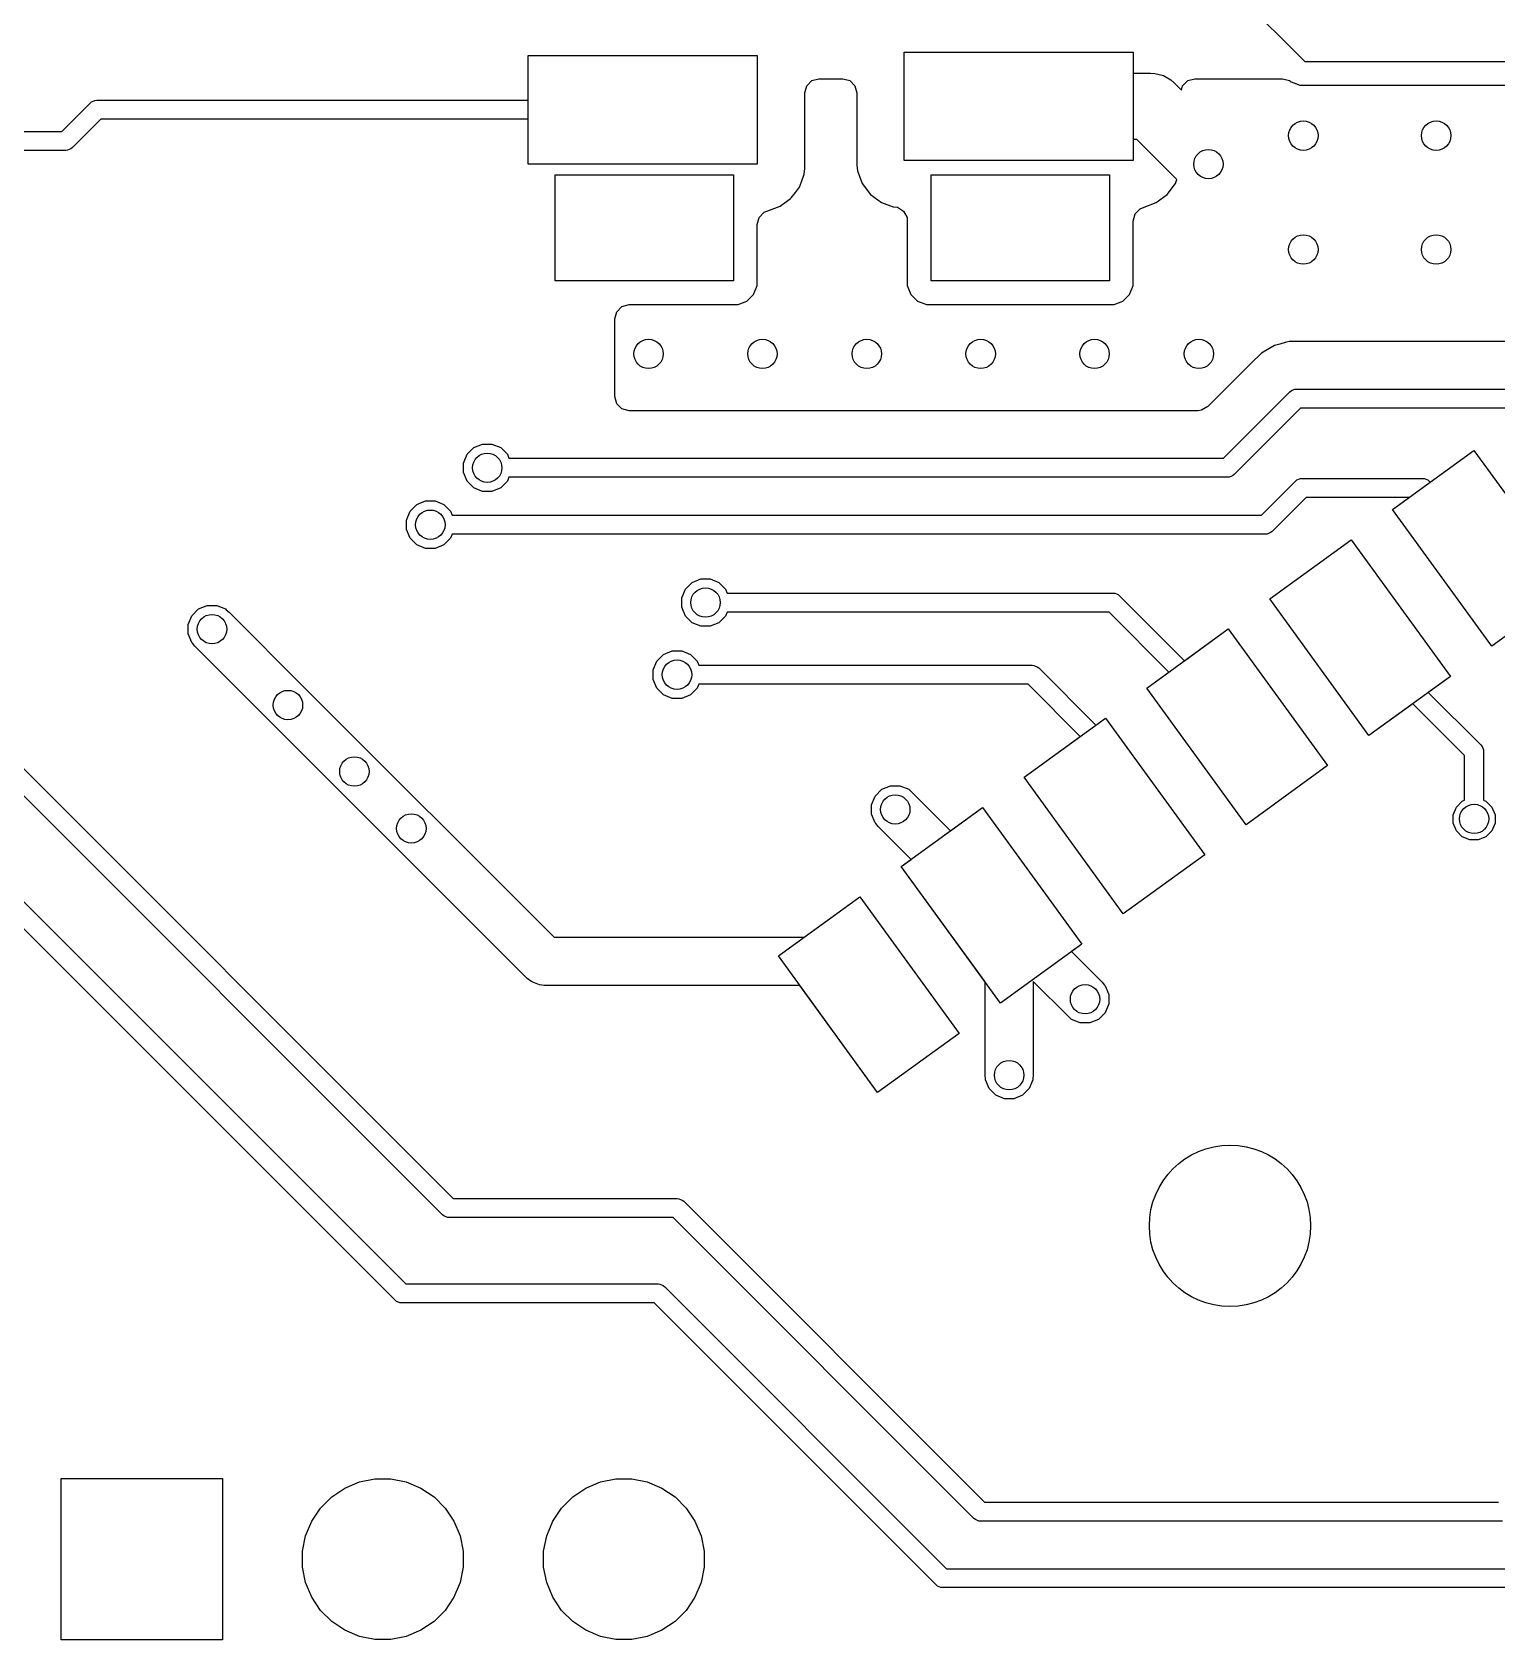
# Model space of a CAD drawing. Extents: x 0 to 3.78, y -0.8 to 2.03.
# Drawn here: x 2.327 to 2.935, y 0.411 to 1.078 of the extents above; entities that cross this region are included whole.
import ezdxf

# ---------------------------------------------------------------- set-up
doc = ezdxf.new("R2010")
doc.units = 0
doc.header["$MEASUREMENT"] = 0
doc.layers.add('BLACK', color=7, linetype='CONTINUOUS')

msp = doc.modelspace()

# ---------------------------------------------------------------- linework, layer by layer
at = {"layer": 'BLACK', "linetype": 'CONTINUOUS'}
for p, q in [((2.82491, 1.09617), (2.85491, 1.06617)), ((2.5328, 1.02365), (2.5328, 1.06865)), ((2.5328, 1.06865), (2.6278, 1.06865)), ((2.5328, 1.05009), (2.5328, 1.06865)), ((2.5328, 1.06865), (2.6278, 1.06865)), ((2.6278, 1.06865), (2.6278, 1.02365)), ((2.6278, 1.06865), (2.6278, 1.02365)), ((2.6888, 1.0251), (2.6888, 1.0701)), ((2.6888, 1.0701), (2.7838, 1.0701)), ((2.6888, 1.0251), (2.6888, 1.0701)), ((2.6888, 1.0701), (2.7838, 1.0701)), ((2.7838, 1.0701), (2.7838, 1.0251)), ((2.7838, 1.0701), (2.7838, 1.06138)), ((2.7838, 1.06138), (2.79098, 1.06138)), ((2.79098, 1.06138), (2.79278, 1.06126)), ((2.79278, 1.06126), (2.79626, 1.06033)), ((2.85491, 1.06617), (3.52491, 1.06617)), ((2.64751, 1.05319), (2.64829, 1.05612)), ((2.64829, 1.05612), (2.65044, 1.05827)), ((2.65044, 1.05827), (2.65337, 1.05906)), ((2.65337, 1.05906), (2.66325, 1.05906)), ((2.66325, 1.05906), (2.66618, 1.05827)), ((2.66618, 1.05827), (2.66833, 1.05612)), ((2.66833, 1.05612), (2.66911, 1.05319)), ((2.79626, 1.06033), (2.79937, 1.05853)), ((2.79937, 1.05853), (2.80073, 1.05734)), ((2.80073, 1.05734), (2.80378, 1.05429)), ((2.80378, 1.05429), (2.80427, 1.05612)), ((2.80427, 1.05612), (2.80642, 1.05827)), ((2.80642, 1.05827), (2.80935, 1.05906)), ((2.80935, 1.05906), (2.84568, 1.05906)), ((2.84568, 1.05906), (2.84861, 1.05827)), ((2.84861, 1.05827), (2.84894, 1.05807)), ((2.84894, 1.05807), (2.84932, 1.05781)), ((2.84932, 1.05781), (2.84932, 1.05781)), ((2.84932, 1.05781), (2.84932, 1.05781)), ((2.84932, 1.05781), (2.85038, 1.05737)), ((2.85038, 1.05737), (2.85038, 1.05737)), ((2.85038, 1.05737), (2.85294, 1.05631)), ((2.85294, 1.05631), (2.85755, 1.05631)), ((2.85755, 1.05631), (2.85755, 1.05631)), ((2.85755, 1.05631), (3.03938, 1.05631)), ((2.33922, 1.03717), (2.351, 1.04894)), ((2.351, 1.04894), (2.35159, 1.04943)), ((2.35159, 1.04943), (2.35201, 1.0496)), ((2.35201, 1.0496), (2.35301, 1.05002)), ((2.35301, 1.05002), (2.35378, 1.05009)), ((2.35378, 1.05009), (2.5328, 1.05009)), ((2.64751, 1.02177), (2.64751, 1.05319)), ((2.66911, 1.05319), (2.66911, 1.02322)), ((2.35541, 1.04222), (2.34364, 1.03044)), ((2.5328, 1.04222), (2.35541, 1.04222)), ((2.5328, 1.02365), (2.5328, 1.04222)), ((1.31669, 1.03717), (2.33922, 1.03717)), ((2.78528, 1.03382), (2.7838, 1.03382)), ((2.7838, 1.03382), (2.7838, 1.0251)), ((2.80187, 1.01722), (2.78528, 1.03382)), ((2.34085, 1.02929), (1.31832, 1.02929)), ((2.34162, 1.02937), (2.34085, 1.02929)), ((2.34304, 1.02995), (2.34162, 1.02937)), ((2.34364, 1.03044), (2.34304, 1.02995)), ((2.6278, 1.02365), (2.5328, 1.02365)), ((2.6278, 1.02365), (2.5328, 1.02365)), ((2.64726, 1.01942), (2.64751, 1.02177)), ((2.66911, 1.02322), (2.66911, 1.02321)), ((2.66911, 1.02321), (2.66937, 1.02087)), ((2.66937, 1.02087), (2.67134, 1.01557)), ((2.7838, 1.0251), (2.6888, 1.0251)), ((2.7838, 1.0251), (2.6888, 1.0251)), ((2.54391, 1.01917), (2.61791, 1.01917)), ((2.54391, 0.97517), (2.54391, 1.01917)), ((2.61791, 1.01917), (2.61791, 0.97517)), ((2.64358, 1.01185), (2.64528, 1.01411)), ((2.64528, 1.01411), (2.64608, 1.01626)), ((2.64528, 1.01411), (2.64528, 1.01411)), ((2.64608, 1.01626), (2.64726, 1.01942)), ((2.67134, 1.01557), (2.67134, 1.01557)), ((2.67134, 1.01557), (2.67474, 1.01104)), ((2.69991, 1.01917), (2.77391, 1.01917)), ((2.69991, 0.97517), (2.69991, 1.01917)), ((2.77391, 1.01917), (2.77391, 0.97517)), ((2.79786, 1.01104), (2.80125, 1.01557)), ((2.80125, 1.01557), (2.80187, 1.01722)), ((2.80125, 1.01557), (2.80125, 1.01557)), ((2.63734, 1.00618), (2.64152, 1.00931)), ((2.64152, 1.00931), (2.64188, 1.00958)), ((2.64188, 1.00958), (2.64358, 1.01185)), ((2.67474, 1.01104), (2.67474, 1.01104)), ((2.67474, 1.01104), (2.67927, 1.00764)), ((2.67927, 1.00764), (2.67927, 1.00764)), ((2.67927, 1.00764), (2.68414, 1.00583)), ((2.78758, 1.0055), (2.79333, 1.00764)), ((2.79333, 1.00764), (2.79786, 1.01104)), ((2.79333, 1.00764), (2.79333, 1.00764)), ((2.79786, 1.01104), (2.79786, 1.01104)), ((2.09334, 1.00278), (2.50163, 0.59449)), ((2.62777, 0.99855), (2.62855, 1.00149)), ((2.62855, 1.00149), (2.6307, 1.00363)), ((2.6307, 1.00363), (2.63171, 1.00403)), ((2.63169, 1.00407), (2.63734, 1.00618)), ((2.63171, 1.00403), (2.63169, 1.00407)), ((2.63734, 1.00618), (2.63734, 1.00618)), ((2.68414, 1.00583), (2.68596, 1.00574)), ((2.68596, 1.00574), (2.68852, 1.0041)), ((2.68852, 1.0041), (2.68991, 1.0014)), ((2.68991, 1.0014), (2.69004, 1.00015)), ((2.78377, 1), (2.78455, 1.00294)), ((2.78455, 1.00294), (2.7867, 1.00508)), ((2.7867, 1.00508), (2.78758, 1.0055)), ((2.49722, 0.58777), (2.08892, 0.99606)), ((2.62777, 0.97321), (2.62777, 0.99855)), ((2.69004, 1.00015), (2.69004, 0.97321)), ((2.78377, 0.97321), (2.78377, 1)), ((2.61791, 0.97517), (2.54391, 0.97517)), ((2.77391, 0.97517), (2.69991, 0.97517)), ((2.06971, 0.97129), (2.48195, 0.55906)), ((2.62349, 0.96681), (2.62627, 0.96959)), ((2.62627, 0.96959), (2.62777, 0.97321)), ((2.69004, 0.97321), (2.69154, 0.96959)), ((2.69154, 0.96959), (2.69154, 0.96959)), ((2.69154, 0.96959), (2.69154, 0.96959)), ((2.69154, 0.96959), (2.69432, 0.96681)), ((2.77949, 0.96681), (2.78227, 0.96959)), ((2.78227, 0.96959), (2.78377, 0.97321)), ((2.47753, 0.55233), (2.0653, 0.96457)), ((2.5687, 0.95944), (2.56949, 0.96238)), ((2.56949, 0.96238), (2.57163, 0.96453)), ((2.57163, 0.96453), (2.57457, 0.96531)), ((2.57457, 0.96531), (2.61987, 0.96531)), ((2.61987, 0.96531), (2.62349, 0.96681)), ((2.61987, 0.96531), (2.61987, 0.96531)), ((2.69432, 0.96681), (2.69794, 0.96531)), ((2.69794, 0.96531), (2.69794, 0.96531)), ((2.69794, 0.96531), (2.77587, 0.96531)), ((2.77587, 0.96531), (2.77949, 0.96681)), ((2.77587, 0.96531), (2.77587, 0.96531)), ((2.5687, 0.92715), (2.5687, 0.95944)), ((2.84241, 0.94837), (2.83702, 0.94525)), ((2.84461, 0.94896), (2.84241, 0.94837)), ((2.84681, 0.94955), (2.84461, 0.94896)), ((2.84842, 0.94998), (2.84681, 0.94955)), ((2.84681, 0.94955), (2.84681, 0.94955)), ((2.95123, 0.94998), (2.84842, 0.94998)), ((2.83261, 0.94085), (2.81476, 0.923)), ((2.83702, 0.94525), (2.83261, 0.94085)), ((2.56949, 0.92421), (2.5687, 0.92715)), ((2.8212, 0.90157), (2.84875, 0.92912)), ((2.84875, 0.92912), (2.84935, 0.92961)), ((2.84935, 0.92961), (2.84976, 0.92978)), ((2.84976, 0.92978), (2.85076, 0.9302)), ((2.85076, 0.9302), (2.85153, 0.93027)), ((2.85153, 0.93027), (2.95471, 0.93027)), ((2.57163, 0.92207), (2.56949, 0.92421)), ((2.57457, 0.92128), (2.57163, 0.92207)), ((2.81061, 0.92128), (2.57457, 0.92128)), ((2.81213, 0.92148), (2.81061, 0.92128)), ((2.81476, 0.923), (2.81213, 0.92148)), ((2.85316, 0.9224), (2.82562, 0.89485)), ((2.94929, 0.9224), (2.85316, 0.9224)), ((2.51017, 0.90599), (2.51379, 0.90748)), ((2.51379, 0.90748), (2.51771, 0.90748)), ((2.51771, 0.90748), (2.52133, 0.90599)), ((2.5059, 0.8996), (2.5074, 0.90322)), ((2.5074, 0.90322), (2.51017, 0.90599)), ((2.52133, 0.90599), (2.5241, 0.90322)), ((2.5241, 0.90322), (2.52477, 0.90157)), ((2.52477, 0.90157), (2.8212, 0.90157)), ((2.89135, 0.88031), (2.92511, 0.90484)), ((2.90697, 0.89165), (2.92511, 0.90484)), ((2.92511, 0.90484), (2.96631, 0.84814)), ((2.92511, 0.90484), (2.96631, 0.84814)), ((2.5059, 0.89568), (2.5059, 0.8996)), ((2.5074, 0.89206), (2.5059, 0.89568)), ((2.52477, 0.8937), (2.5241, 0.89206)), ((2.82283, 0.8937), (2.52477, 0.8937)), ((2.8236, 0.89378), (2.82283, 0.8937)), ((2.82502, 0.89436), (2.8236, 0.89378)), ((2.82562, 0.89485), (2.82502, 0.89436)), ((2.51017, 0.88929), (2.5074, 0.89206)), ((2.51379, 0.88779), (2.51017, 0.88929)), ((2.51771, 0.88779), (2.51379, 0.88779)), ((2.52133, 0.88929), (2.51771, 0.88779)), ((2.5241, 0.89206), (2.52133, 0.88929)), ((2.83695, 0.87795), (2.85109, 0.89209)), ((2.85109, 0.89209), (2.85169, 0.89258)), ((2.85169, 0.89258), (2.85311, 0.89317)), ((2.85311, 0.89317), (2.85388, 0.89325)), ((2.85388, 0.89325), (2.90374, 0.89325)), ((2.90374, 0.89325), (2.90451, 0.89317)), ((2.90451, 0.89317), (2.90593, 0.89258)), ((2.90593, 0.89258), (2.90653, 0.89209)), ((2.90653, 0.89209), (2.90697, 0.89165)), ((2.48378, 0.87959), (2.48655, 0.88236)), ((2.48655, 0.88236), (2.49017, 0.88386)), ((2.49017, 0.88386), (2.49408, 0.88386)), ((2.49408, 0.88386), (2.4977, 0.88236)), ((2.4977, 0.88236), (2.50047, 0.87959)), ((2.85551, 0.88537), (2.84137, 0.87123)), ((2.89832, 0.88537), (2.85551, 0.88537)), ((2.89135, 0.88031), (2.89832, 0.88537)), ((2.48228, 0.87597), (2.48378, 0.87959)), ((2.48228, 0.87206), (2.48228, 0.87597)), ((2.50047, 0.87959), (2.50115, 0.87795)), ((2.50115, 0.87795), (2.83695, 0.87795)), ((2.93254, 0.82361), (2.89135, 0.88031)), ((2.93254, 0.82361), (2.89135, 0.88031)), ((2.48378, 0.86844), (2.48228, 0.87206)), ((2.48655, 0.86567), (2.48378, 0.86844)), ((2.50047, 0.86844), (2.4977, 0.86567)), ((2.50115, 0.87008), (2.50047, 0.86844)), ((2.83858, 0.87008), (2.50115, 0.87008)), ((2.83935, 0.87015), (2.83858, 0.87008)), ((2.84077, 0.87074), (2.83935, 0.87015)), ((2.84039, 0.84328), (2.87415, 0.86781)), ((2.84039, 0.84328), (2.87415, 0.86781)), ((2.84137, 0.87123), (2.84077, 0.87074)), ((2.87415, 0.86781), (2.91534, 0.81112)), ((2.87415, 0.86781), (2.91534, 0.81112)), ((2.49017, 0.86417), (2.48655, 0.86567)), ((2.49408, 0.86417), (2.49017, 0.86417)), ((2.4977, 0.86567), (2.49408, 0.86417)), ((2.59645, 0.84369), (2.59795, 0.84731)), ((2.59795, 0.84731), (2.60072, 0.85008)), ((2.60072, 0.85008), (2.60434, 0.85158)), ((2.60434, 0.85158), (2.60826, 0.85158)), ((2.60826, 0.85158), (2.61188, 0.85008)), ((2.61188, 0.85008), (2.61465, 0.84731)), ((2.61465, 0.84731), (2.61533, 0.84567)), ((2.96631, 0.84814), (2.93254, 0.82361)), ((2.96631, 0.84814), (2.93254, 0.82361)), ((2.396, 0.83906), (2.39962, 0.84056)), ((2.39962, 0.84056), (2.40353, 0.84056)), ((2.40353, 0.84056), (2.40715, 0.83906)), ((2.59645, 0.83977), (2.59645, 0.84369)), ((2.61533, 0.84567), (2.77535, 0.84567)), ((2.77535, 0.84567), (2.77611, 0.84559)), ((2.77611, 0.84559), (2.77753, 0.84501)), ((2.77753, 0.84501), (2.77813, 0.84452)), ((2.77813, 0.84452), (2.80504, 0.8176)), ((2.88158, 0.78659), (2.84039, 0.84328)), ((2.88158, 0.78659), (2.84039, 0.84328)), ((2.39173, 0.83267), (2.39323, 0.83629)), ((2.39323, 0.83629), (2.396, 0.83906)), ((2.40715, 0.83906), (2.40744, 0.83877)), ((2.40744, 0.83877), (2.40865, 0.83778)), ((2.40865, 0.83778), (2.44014, 0.80628)), ((2.59795, 0.83615), (2.59645, 0.83977)), ((2.60072, 0.83338), (2.59795, 0.83615)), ((2.61465, 0.83615), (2.61188, 0.83338)), ((2.61533, 0.8378), (2.61465, 0.83615)), ((2.77372, 0.8378), (2.61533, 0.8378)), ((2.7986, 0.81292), (2.77372, 0.8378)), ((2.39173, 0.82875), (2.39173, 0.83267)), ((2.39323, 0.82513), (2.39173, 0.82875)), ((2.60434, 0.83189), (2.60072, 0.83338)), ((2.60826, 0.83189), (2.60434, 0.83189)), ((2.61188, 0.83338), (2.60826, 0.83189)), ((2.78943, 0.80626), (2.82319, 0.83079)), ((2.80504, 0.8176), (2.82319, 0.83079)), ((2.82319, 0.83079), (2.86438, 0.77409)), ((2.82319, 0.83079), (2.86438, 0.77409)), ((2.39351, 0.82485), (2.39323, 0.82513)), ((2.3945, 0.82364), (2.39351, 0.82485)), ((2.426, 0.79214), (2.3945, 0.82364)), ((2.58891, 0.82016), (2.59253, 0.82166)), ((2.59253, 0.82166), (2.59645, 0.82166)), ((2.59645, 0.82166), (2.60007, 0.82016)), ((2.58464, 0.81377), (2.58614, 0.81739)), ((2.58464, 0.80985), (2.58464, 0.81377)), ((2.58614, 0.81739), (2.58891, 0.82016)), ((2.60007, 0.82016), (2.60284, 0.81739)), ((2.60284, 0.81739), (2.60352, 0.81575)), ((2.60352, 0.81575), (2.74178, 0.81575)), ((2.74178, 0.81575), (2.74255, 0.81567)), ((2.74255, 0.81567), (2.74397, 0.81508)), ((2.74397, 0.81508), (2.74456, 0.81459)), ((2.74456, 0.81459), (2.76827, 0.79088)), ((2.58614, 0.80623), (2.58464, 0.80985)), ((2.60352, 0.80787), (2.60284, 0.80623)), ((2.74015, 0.80787), (2.60352, 0.80787)), ((2.76182, 0.7862), (2.74015, 0.80787)), ((2.78943, 0.80626), (2.7986, 0.81292)), ((2.91534, 0.81112), (2.88158, 0.78659)), ((2.91534, 0.81112), (2.90618, 0.80446)), ((2.44014, 0.80628), (2.54351, 0.70291)), ((2.58891, 0.80346), (2.58614, 0.80623)), ((2.59253, 0.80196), (2.58891, 0.80346)), ((2.59645, 0.80196), (2.59253, 0.80196)), ((2.60007, 0.80346), (2.59645, 0.80196)), ((2.60284, 0.80623), (2.60007, 0.80346)), ((2.83062, 0.74956), (2.78943, 0.80626)), ((2.83062, 0.74956), (2.78943, 0.80626)), ((2.90618, 0.80446), (2.92798, 0.78265)), ((2.73847, 0.76923), (2.77223, 0.79376)), ((2.76827, 0.79088), (2.77223, 0.79376)), ((2.77223, 0.79376), (2.81342, 0.73706)), ((2.77223, 0.79376), (2.81342, 0.73706)), ((2.89973, 0.79977), (2.88158, 0.78659)), ((2.92126, 0.77824), (2.89973, 0.79977)), ((2.5323, 0.68584), (2.426, 0.79214)), ((2.73847, 0.76923), (2.76182, 0.7862)), ((2.92798, 0.78265), (2.92847, 0.78206)), ((2.92847, 0.78206), (2.92847, 0.78206)), ((2.92847, 0.78206), (2.92906, 0.78064)), ((2.92906, 0.78064), (2.92913, 0.77987)), ((2.86438, 0.77409), (2.83062, 0.74956)), ((2.86438, 0.77409), (2.83062, 0.74956)), ((2.92126, 0.75974), (2.92126, 0.77824)), ((2.92913, 0.77987), (2.92913, 0.75974)), ((2.77966, 0.71254), (2.73847, 0.76923)), ((2.77966, 0.71254), (2.73847, 0.76923)), ((2.67519, 0.75786), (2.67669, 0.76148)), ((2.67669, 0.76148), (2.67946, 0.76425)), ((2.67946, 0.76425), (2.68308, 0.76575)), ((2.68308, 0.76575), (2.687, 0.76575)), ((2.687, 0.76575), (2.69062, 0.76425)), ((2.69062, 0.76425), (2.6909, 0.76397)), ((2.6909, 0.76397), (2.69211, 0.76298)), ((2.69211, 0.76298), (2.708, 0.74709)), ((2.67519, 0.75395), (2.67519, 0.75786)), ((2.67669, 0.75033), (2.67519, 0.75395)), ((2.68751, 0.7322), (2.72127, 0.75673)), ((2.708, 0.74709), (2.72127, 0.75673)), ((2.72127, 0.75673), (2.76246, 0.70004)), ((2.72127, 0.75673), (2.76246, 0.70004)), ((2.91651, 0.7537), (2.91783, 0.75689)), ((2.91651, 0.75024), (2.91651, 0.7537)), ((2.91783, 0.75689), (2.92028, 0.75933)), ((2.92028, 0.75933), (2.92126, 0.75974)), ((2.92913, 0.75974), (2.93012, 0.75933)), ((2.93012, 0.75933), (2.93256, 0.75689)), ((2.93256, 0.75689), (2.93388, 0.7537)), ((2.93388, 0.7537), (2.93388, 0.75024)), ((2.67697, 0.75005), (2.67669, 0.75033)), ((2.67797, 0.74883), (2.67697, 0.75005)), ((2.69161, 0.73519), (2.67797, 0.74883)), ((2.91783, 0.74705), (2.91651, 0.75024)), ((2.92028, 0.7446), (2.91783, 0.74705)), ((2.93256, 0.74705), (2.93012, 0.7446)), ((2.93388, 0.75024), (2.93256, 0.74705)), ((2.92347, 0.74328), (2.92028, 0.7446)), ((2.92692, 0.74328), (2.92347, 0.74328)), ((2.93012, 0.7446), (2.92692, 0.74328)), ((2.68751, 0.7322), (2.69161, 0.73519)), ((2.81342, 0.73706), (2.77966, 0.71254)), ((2.81342, 0.73706), (2.77966, 0.71254)), ((2.7287, 0.67551), (2.68751, 0.7322)), ((2.72228, 0.68434), (2.68751, 0.7322)), ((2.63654, 0.69518), (2.67031, 0.71971)), ((2.64719, 0.70291), (2.67031, 0.71971)), ((2.67031, 0.71971), (2.7115, 0.66301)), ((2.67031, 0.71971), (2.7115, 0.66301)), ((2.54351, 0.70291), (2.64719, 0.70291)), ((2.67773, 0.63848), (2.63654, 0.69518)), ((2.76246, 0.70004), (2.7287, 0.67551)), ((2.76246, 0.70004), (2.75817, 0.69692)), ((2.75817, 0.69692), (2.77085, 0.68424)), ((2.53381, 0.6846), (2.5323, 0.68584)), ((2.53469, 0.68424), (2.53381, 0.6846)), ((2.53381, 0.6846), (2.53381, 0.6846)), ((2.53742, 0.68311), (2.53469, 0.68424)), ((2.53937, 0.68291), (2.53742, 0.68311)), ((2.53742, 0.68311), (2.53742, 0.68311)), ((2.64545, 0.68291), (2.53937, 0.68291)), ((2.67773, 0.63848), (2.64545, 0.68291)), ((2.72228, 0.64567), (2.72228, 0.68434)), ((2.75671, 0.67009), (2.74228, 0.68452)), ((2.74228, 0.68452), (2.74228, 0.64567)), ((2.77085, 0.68424), (2.77184, 0.68303)), ((2.77184, 0.68303), (2.77213, 0.68274)), ((2.77213, 0.68274), (2.77363, 0.67912)), ((2.77363, 0.67521), (2.77213, 0.67159)), ((2.77363, 0.67912), (2.77363, 0.67521)), ((2.75792, 0.6691), (2.75671, 0.67009)), ((2.7582, 0.66882), (2.75792, 0.6691)), ((2.76182, 0.66732), (2.7582, 0.66882)), ((2.76574, 0.66732), (2.76182, 0.66732)), ((2.76936, 0.66882), (2.76574, 0.66732)), ((2.77213, 0.67159), (2.76936, 0.66882)), ((2.7115, 0.66301), (2.67773, 0.63848)), ((2.7115, 0.66301), (2.67773, 0.63848)), ((2.72244, 0.64411), (2.72228, 0.64567)), ((2.72244, 0.64371), (2.72244, 0.64411)), ((2.72394, 0.64009), (2.72244, 0.64371)), ((2.74213, 0.64371), (2.74063, 0.64009)), ((2.74228, 0.64567), (2.74213, 0.64411)), ((2.74213, 0.64411), (2.74213, 0.64371)), ((2.72671, 0.63732), (2.72394, 0.64009)), ((2.73032, 0.63582), (2.72671, 0.63732)), ((2.73424, 0.63582), (2.73032, 0.63582)), ((2.73786, 0.63732), (2.73424, 0.63582)), ((2.74063, 0.64009), (2.73786, 0.63732)), ((2.50163, 0.59449), (2.59449, 0.59449)), ((2.59449, 0.59449), (2.59526, 0.59441)), ((2.59526, 0.59441), (2.59668, 0.59382)), ((2.59668, 0.59382), (2.59727, 0.59334)), ((2.49781, 0.58728), (2.49722, 0.58777)), ((2.49923, 0.58669), (2.49781, 0.58728)), ((2.59727, 0.59334), (2.7221, 0.4685)), ((2.5, 0.58661), (2.49923, 0.58669)), ((2.59286, 0.58661), (2.5, 0.58661)), ((2.71769, 0.46178), (2.59286, 0.58661)), ((2.48195, 0.55906), (2.58661, 0.55906)), ((2.58661, 0.55906), (2.58738, 0.55898)), ((2.58738, 0.55898), (2.5888, 0.55839)), ((2.5888, 0.55839), (2.5894, 0.5579)), ((2.5894, 0.5579), (2.70636, 0.44094)), ((2.47813, 0.55184), (2.47753, 0.55233)), ((2.47854, 0.55167), (2.47813, 0.55184)), ((2.47955, 0.55126), (2.47854, 0.55167)), ((2.48031, 0.55118), (2.47955, 0.55126)), ((2.58498, 0.55118), (2.48031, 0.55118)), ((2.70194, 0.43422), (2.58498, 0.55118)), ((2.33898, 0.41142), (2.33898, 0.47835)), ((2.33898, 0.47835), (2.40591, 0.47835)), ((2.40591, 0.47835), (2.40591, 0.41142)), ((2.45121, 0.47075), (2.45667, 0.4744)), ((2.45667, 0.4744), (2.46273, 0.47691)), ((2.46273, 0.47691), (2.46916, 0.47819)), ((2.46916, 0.47819), (2.47572, 0.47819)), ((2.47572, 0.47819), (2.48216, 0.47691)), ((2.48216, 0.47691), (2.48822, 0.4744)), ((2.48822, 0.4744), (2.49367, 0.47075)), ((2.55121, 0.47075), (2.55667, 0.4744)), ((2.55667, 0.4744), (2.56273, 0.47691)), ((2.56273, 0.47691), (2.56916, 0.47819)), ((2.56916, 0.47819), (2.57572, 0.47819)), ((2.57572, 0.47819), (2.58216, 0.47691)), ((2.58216, 0.47691), (2.58822, 0.4744)), ((2.58822, 0.4744), (2.59367, 0.47075)), ((2.44657, 0.46611), (2.45121, 0.47075)), ((2.49367, 0.47075), (2.49831, 0.46611)), ((2.54657, 0.46611), (2.55121, 0.47075)), ((2.59367, 0.47075), (2.59831, 0.46611)), ((2.7221, 0.4685), (2.93538, 0.4685)), ((2.44042, 0.4546), (2.44293, 0.46066)), ((2.44293, 0.46066), (2.44657, 0.46611)), ((2.49831, 0.46611), (2.50195, 0.46066)), ((2.50195, 0.46066), (2.50446, 0.4546)), ((2.54042, 0.4546), (2.54293, 0.46066)), ((2.54293, 0.46066), (2.54657, 0.46611)), ((2.59831, 0.46611), (2.60195, 0.46066)), ((2.60195, 0.46066), (2.60446, 0.4546)), ((2.71829, 0.46129), (2.71769, 0.46178)), ((2.71863, 0.46115), (2.71829, 0.46129)), ((2.7197, 0.46071), (2.71863, 0.46115)), ((2.72047, 0.46063), (2.7197, 0.46071)), ((2.93701, 0.46063), (2.72047, 0.46063)), ((2.43914, 0.44816), (2.44042, 0.4546)), ((2.50446, 0.4546), (2.50574, 0.44816)), ((2.53914, 0.44816), (2.54042, 0.4546)), ((2.60446, 0.4546), (2.60574, 0.44816)), ((2.43914, 0.4416), (2.43914, 0.44816)), ((2.50574, 0.44816), (2.50574, 0.4416)), ((2.53914, 0.4416), (2.53914, 0.44816)), ((2.60574, 0.44816), (2.60574, 0.4416)), ((2.44042, 0.43517), (2.43914, 0.4416)), ((2.50574, 0.4416), (2.50446, 0.43517)), ((2.54042, 0.43517), (2.53914, 0.4416)), ((2.60574, 0.4416), (2.60446, 0.43517)), ((2.70636, 0.44094), (2.94709, 0.44094)), ((2.44293, 0.42911), (2.44042, 0.43517)), ((2.50446, 0.43517), (2.50195, 0.42911)), ((2.54293, 0.42911), (2.54042, 0.43517)), ((2.60446, 0.43517), (2.60195, 0.42911)), ((2.70254, 0.43373), (2.70194, 0.43422)), ((2.70396, 0.43315), (2.70254, 0.43373)), ((2.44657, 0.42365), (2.44293, 0.42911)), ((2.50195, 0.42911), (2.49831, 0.42365)), ((2.54657, 0.42365), (2.54293, 0.42911)), ((2.60195, 0.42911), (2.59831, 0.42365)), ((2.70472, 0.43307), (2.70396, 0.43315)), ((2.94872, 0.43307), (2.70472, 0.43307)), ((2.45121, 0.41901), (2.44657, 0.42365)), ((2.49831, 0.42365), (2.49367, 0.41901)), ((2.55121, 0.41901), (2.54657, 0.42365)), ((2.59831, 0.42365), (2.59367, 0.41901)), ((2.45667, 0.41537), (2.45121, 0.41901)), ((2.46273, 0.41286), (2.45667, 0.41537)), ((2.48822, 0.41537), (2.48216, 0.41286)), ((2.49367, 0.41901), (2.48822, 0.41537)), ((2.55667, 0.41537), (2.55121, 0.41901)), ((2.56273, 0.41286), (2.55667, 0.41537)), ((2.58822, 0.41537), (2.58216, 0.41286)), ((2.59367, 0.41901), (2.58822, 0.41537)), ((2.40591, 0.41142), (2.33898, 0.41142)), ((2.46916, 0.41158), (2.46273, 0.41286)), ((2.47572, 0.41158), (2.46916, 0.41158)), ((2.48216, 0.41286), (2.47572, 0.41158)), ((2.56916, 0.41158), (2.56273, 0.41286)), ((2.57572, 0.41158), (2.56916, 0.41158)), ((2.58216, 0.41286), (2.57572, 0.41158))]:
    msp.add_line(p, q, dxfattribs=at)
at = {"layer": 'BLACK'}
for centre, radius in [((2.85433, 1.03543), 0.0061), ((2.90945, 1.03543), 0.0061), ((2.81496, 1.02362), 0.0061), ((2.85433, 0.98819), 0.0061), ((2.90945, 0.98819), 0.0061), ((2.58268, 0.94488), 0.0061), ((2.62992, 0.94488), 0.0061), ((2.67323, 0.94488), 0.0061), ((2.72047, 0.94488), 0.0061), ((2.76772, 0.94488), 0.0061), ((2.81102, 0.94488), 0.0061), ((2.51575, 0.89764), 0.0061), ((2.49213, 0.87402), 0.0061), ((2.6063, 0.84173), 0.0061), ((2.40157, 0.83071), 0.0061), ((2.59449, 0.81181), 0.0061), ((2.43307, 0.79921), 0.0061), ((2.46063, 0.77165), 0.0061), ((2.68504, 0.75591), 0.0061), ((2.48425, 0.74803), 0.0061), ((2.9252, 0.75197), 0.0061), ((2.76378, 0.67717), 0.0061), ((2.73228, 0.64567), 0.0061), ((2.82391, 0.58317), 0.03346)]:
    msp.add_circle(centre, radius, dxfattribs=at)

doc.saveas('drawing.dxf')
